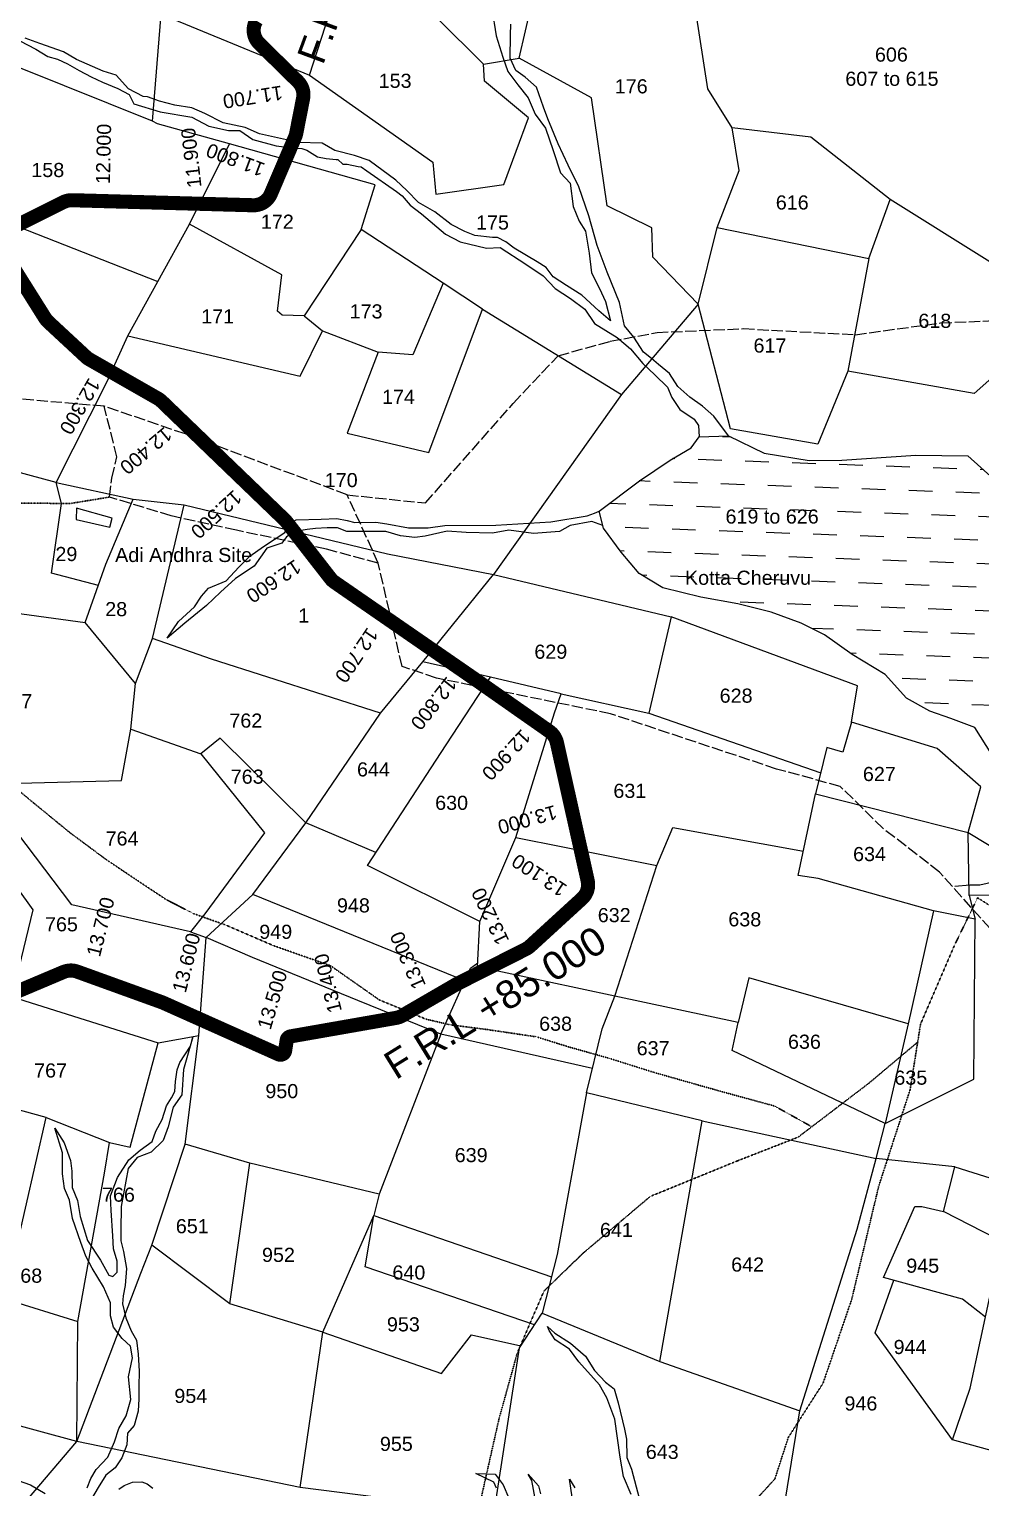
# Model space of a CAD drawing. Header units: inches. Extents: x 339104 to 349025, y 1581789 to 1595836.
# Drawn here: x 343169 to 344180, y 1589894 to 1591445 of the extents above; entities that cross this region are included whole.
import ezdxf

# ---------------------------------------------------------------- set-up
doc = ezdxf.new("R2010")
doc.units = ezdxf.units.IN
doc.header["$MEASUREMENT"] = 0
doc.header["$PDMODE"] = 32
doc.header["$PDSIZE"] = 5
doc.linetypes.add('ACAD_ISO02W100', pattern=[15, 12, -3])
doc.linetypes.add('ACAD_ISO07W100', pattern=[3, 0, -3])
for name, color, linetype in [('BLOCK', 7, 'Continuous'), ('CARTTRACK', 30, 'ACAD_ISO02W100'), ('NALA', 4, 'Continuous'), ('SURVEY_BND', 7, 'Continuous'), ('SURVEY_NO', 7, 'Continuous'), ('VILLAGE_AREA', 1, 'Continuous'), ('WATER_BODY', 4, 'Continuous')]:
    doc.layers.add(name, color=color, linetype=linetype)
doc.layers.add('FOOTPATH', color=150, linetype='ACAD_ISO07W100', lineweight=30)
doc.styles.get("Standard").update_dxf_attribs({"font": 'arial.ttf'})

msp = doc.modelspace()

# ---------------------------------------------------------------- hatches: boundary and pattern name
at = {"layer": 'WATER_BODY', "linetype": 'ByBlock'}
h = msp.add_hatch(dxfattribs=at)
h.set_pattern_fill('DASH', color=256, scale=200, angle=177.9590254961365, style=0)
h.set_pattern_definition([(177.9590254961365, (0, 0), (-25.87449513783561, -24.09378553407748), [25, -25])])
h.paths.add_polyline_path([(344078.5720635654, 1590758.874296234), (344101.4103211012, 1590733.652322161), (344126.001337843, 1590719.964572265), (344148.3281805424, 1590712.265177837), (344173.7609725936, 1590702.577991526), (344191.7791029235, 1590673.979814631), (344206.4435370109, 1590658.674089549), (344221.7254662755, 1590660.039652772), (344225.3541184933, 1590673.846805083), (344222.5154811252, 1590741.889566055), (344219.6767734944, 1590809.932299744), (344224.8699068598, 1590845.456310006), (344231.507665569, 1590855.082340294), (344221.9799741789, 1590917.255744096), (344213.7672582113, 1590943.86192863), (344194.13172687, 1590966.463138311), (344166.5573960244, 1590991.311263846), (344111.256147966, 1590991.800303497), (344032.490891661, 1590986.755265333), (343997.8455065824, 1590986.227819025), (343950.1947710341, 1590993.994885688), (343912.1123820608, 1591012.526254083), (343880.9587358285, 1591011.46544656), (343872.3409347866, 1590999.745818582), (343850.0525000923, 1590986.798746492), (343817.564976551, 1590964.676689187), (343774.5575763352, 1590932.428292005), (343779.2688683129, 1590914.317928902), (343798.1667137032, 1590888.761660203), (343817.3358117471, 1590866.377014372), (343842.1852295912, 1590851.039692205), (343882.8946907304, 1590841.022507235), (343921.9162748984, 1590834.119136968), (343957.5366807947, 1590825.248134513), (343989.4704633976, 1590813.562568809), (344014.1974669748, 1590801.180966356), (344043.5560024903, 1590780.177709791)])
h.paths.add_polyline_path([(343856.7110984452, 1590844.484857177), (344190.508572254, 1590843.4493104), (344190.6785963242, 1590898.254758446), (343856.8811225154, 1590899.290305224)], flags=25)
h.paths.add_polyline_path([(343899.9040379651, 1590909.673204935), (344151.2402802477, 1590908.893479334), (344151.4081734093, 1590963.012051712), (343900.0719311267, 1590963.791777313)], flags=24)

# ---------------------------------------------------------------- linework, layer by layer
at = {"layer": 'BLOCK', "color": 1, "const_width": 15}
for points in [[(343151.3872134734, 1591233.873946624), (343205.2842393639, 1591260.822459569, -0.1235091741229672), (343214.7864335962, 1591262.926132302), (343406.8666392345, 1591257.565754469, 0.3080429946169495), (343425.8190451333, 1591269.706667056), (343451.564828955, 1591330.025360581, 0.05241288722400783), (343452.795321789, 1591334.021758466), (343460.0732997493, 1591371.073282626, 0.2521627835110872), (343454.4669538752, 1591389.19276013), (343413.5581445167, 1591429.396245189, -0.34408932033162), (343410.3358639742, 1591453.797432673)], [(343048.6278138245, 1590376.389549371), (343205.4978162808, 1590442.685800409, -0.1889294133434477), (343220.0861826106, 1590443.070954375), (343310.057334866, 1590410.528197174, -0.0182858151876857), (343311.4134144764, 1590409.980846871), (343434.0208569043, 1590355.198798129, 0.4966682659965517), (343441.006574527, 1590359.031098377), (343442.6366543273, 1590370.03413703, -0.323099158265952), (343446.7186742491, 1590374.226178847), (343559.0110366791, 1590393.926593309, 0.08832743834160718), (343565.5977574671, 1590396.32995487), (343622.7310854006, 1590429.504145287, -0.01431035404918452), (343623.7369583859, 1590430.050327303), (343696.8126673961, 1590467.062699396, 0.06822561175899873), (343701.2809113772, 1590470.152956107), (343756.4490328773, 1590520.658982832, 0.2683681952865176), (343762.4650644772, 1590539.761106526), (343729.7705902119, 1590686.467080794, 0.1871464251687607), (343721.7313534641, 1590698.492451977), (343644.3447816556, 1590752.752002343, 0.001744840744134552), (343644.2302104646, 1590752.831738951), (343493.5818914837, 1590856.898011915, -0.07645734741938252), (343489.1621521401, 1590861.074726891), (343442.4276718634, 1590921.161915817, 0.0358204788550707), (343440.5134612573, 1590923.289507816), (343309.7502601495, 1591049.209627401, 0.06192556603538411), (343305.8002051754, 1591052.168085973), (343233.0381365902, 1591093.746410879, -0.05737080289720052), (343229.3518933702, 1591096.455403889), (343189.1591791257, 1591133.777209973, -0.06547268142619102), (343185.8326756941, 1591137.794095889), (343143.3959599643, 1591205.346418887, -0.4429938795563486)]]:
    msp.add_lwpolyline(points, format="xyb", dxfattribs=at)
at = {"layer": 'BLOCK', "color": 2}
for p in [(343459.4108675147, 1591381.286012107), (343432.8386956893, 1591286.152705502), (343248.7152416478, 1591261.979281844), (343348.6763244103, 1591259.189670232), (343176.6998832934, 1591152.332010322), (343248.812244252, 1591084.732635072), (343330.939434132, 1591028.80523764), (343402.9714554813, 1590959.441068934), (343470.0654922878, 1590885.627575272), (343545.2442075491, 1590821.210227796), (343627.5218437801, 1590764.373702777), (343709.4820374483, 1590707.081052864), (343745.0490929677, 1590617.909696633), (343757.1981764774, 1590521.381536302), (343680.1180594186, 1590458.606988863), (343229.008091911, 1590439.843880798), (343322.6883369436, 1590404.943115556), (343591.8973084672, 1590411.600661904), (343497.4112627321, 1590383.119615423), (343413.9892080058, 1590364.149109339)]:
    msp.add_point(p, dxfattribs=at)
at = {"layer": 'CARTTRACK'}
for points in [[(343506.9613954971, 1590949.766401366), (343590.0227581323, 1590941.163865526), (343683.2049114326, 1591046.821009077), (343713.5529618983, 1591079.289479904), (343731.0862899266, 1591097.698420221), (343786.2509823457, 1591112.96935168), (343836.1700951948, 1591122.360030722), (343927.9329432976, 1591126.439401383), (344046.8858289709, 1591120.027816553), (344137.5639200334, 1591132.504265346), (344202.4363519843, 1591135.324274565), (344288.7573545962, 1591118.60732102), (344312.5928594213, 1591110.140948565), (344321.3244506744, 1591105.935647885)], [(344190.0719249496, 1590488.784362443), (344136.3592820311, 1590548.86684724), (344076.5182270353, 1590595.074784777), (344030.8962528352, 1590639.951613554), (343963.1450049522, 1590658.397050647), (343786.8513633822, 1590717.123112935), (343601.7998071374, 1590755.036058225), (343565.3255928875, 1590767.306038185), (343539.8756040912, 1590877.303624109), (343506.9613954971, 1590949.766401366), (343334.9648759301, 1591014.471200528), (343248.740842691, 1591043.990879585), (343040.7131356594, 1591061.571723441)], [(343539.8756040912, 1590877.303624109), (343484.9613588144, 1590892.060848233), (343389.1712970104, 1590912.130970049), (343319.9341617373, 1590927.435686968), (343254.358120483, 1590947.412075206), (343257.0257470834, 1590967.697127104), (343262.3044343996, 1590990.055404558), (343248.740842691, 1591043.990879585)]]:
    msp.add_lwpolyline(points, dxfattribs=at)
at = {"layer": 'FOOTPATH', "ltscale": 0.0001}
for points in [[(343254.358120483, 1590947.412075206), (343212.3284842579, 1590940.543990844), (343151.832838681, 1590941.192977531), (343103.81606983, 1590945.032209415), (343061.3209967179, 1590942.396341401), (342978.2483816831, 1590915.384299893), (342912.135330139, 1590899.041655984), (342856.6722655905, 1590877.013439088), (342777.370343079, 1590823.457511159), (342741.2761802582, 1590800.043894103), (342709.3383485964, 1590776.617382776), (342680.6116714089, 1590746.261603549), (342653.3620471164, 1590745.423573501), (342618.7249025279, 1590745.069745469), (342595.6429907203, 1590747.909054314), (342583.597315049, 1590735.491715284), (342566.7267048972, 1590697.940980659), (342524.1658037353, 1590674.08614194), (342510.7146273616, 1590655.215140913), (342445.7520421152, 1590608.345165302)], [(344000.6380785159, 1590278.198665919), (343961.1707787133, 1590300.179243104), (343901.4850145144, 1590316.474799417), (343833.4454225281, 1590335.779644852), (343785.7031315957, 1590350.844778541), (343742.7303751191, 1590362.911716494), (343708.1169325787, 1590373.759351034), (343654.3788074371, 1590381.682891119), (343616.1627617835, 1590386.574903867), (343590.4948754458, 1590392.621332102), (343540.977131102, 1590413.062113209), (343489.3491913939, 1590449.323104018), (343427.8879737021, 1590470.994281508), (343377.7765827296, 1590492.630248198), (343343.7641910174, 1590504.669361986), (343314.5399785049, 1590519.677046659), (343282.944747902, 1590540.658885212), (343250.7540866211, 1590562.239256053), (343212.0147352919, 1590591.000111392), (343173.2845722928, 1590622.744311098), (343093.253895211, 1590689.015129751)], [(343466.6520205518, 1589374.058752409), (343493.4751110433, 1589444.161279279), (343564.0131891296, 1589531.84495117), (343633.9527920409, 1589625.275649813), (343658.3468751973, 1589658.140692603), (343712.1149739372, 1589693.528276795), (343760.6802089171, 1589724.631219598), (343810.4654417193, 1589760.56182363), (343873.9368704379, 1589815.424391241), (343922.7488396623, 1589861.566501376), (343961.3971801598, 1589903.899620179), (343975.612394603, 1589947.900503272), (344012.6328259467, 1590005.741935478), (344043.0233625755, 1590094.684854066), (344071.7040380269, 1590214.916441767), (344105.0985119079, 1590317.507855162), (344116.1561409167, 1590387.25946348), (344152.0189751532, 1590470.531919824), (344176.8713321083, 1590521.59106363), (344232.7718596657, 1590485.321462471), (344287.4622477294, 1590447.250839363), (344345.1416913657, 1590401.951681045), (344387.9115011945, 1590357.555322953), (344420.1840268935, 1590332.13138982)], [(344113.1258815571, 1590368.144564275), (344061.4635240125, 1590324.634561207), (343986.1538234265, 1590267.140968813), (343922.5042127429, 1590242.323289764), (343828.9532800711, 1590204.128705343), (343757.4874943193, 1590143.736826531), (343715.9440579713, 1590103.456648528), (343687.6807646469, 1590037.687108288), (343668.1986640141, 1589967.512763627), (343647.7839352894, 1589876.854407619), (343639.1489633269, 1589833.152257208)]]:
    msp.add_lwpolyline(points, dxfattribs=at)
at = {"layer": 'NALA'}
for points in [[(343660.5363724342, 1591466.628304116), (343665.2143036807, 1591437.642565346), (343672.2958382413, 1591414.999228372), (343677.8114736702, 1591399.9011965), (343688.0973798808, 1591385.582091477), (343699.1791297725, 1591371.657406611), (343706.7522212022, 1591354.366887219), (343717.8315756042, 1591339.648457787), (343725.704028947, 1591315.812052252), (343733.5764823711, 1591291.975672957), (343743.8734693194, 1591281.228325709), (343747.0102873794, 1591256.337858115), (343753.31930404, 1591240.840502042), (343760.0405017193, 1591230.104274279), (343763.9409902482, 1591206.677053931), (343766.6569808191, 1591185.63471179), (343774.9488684466, 1591168.940615578), (343781.2641080685, 1591155.427580833), (343786.7625067582, 1591134.773469649), (343774.4789552909, 1591145.526979858), (343756.2528799645, 1591161.855032226), (343739.9949012338, 1591172.223983262), (343725.7197934701, 1591181.39619416), (343718.2015879668, 1591191.341168739), (343708.684439063, 1591197.323689651), (343684.4936784834, 1591212.08279487), (343675.3763316354, 1591218.857801226), (343666.6489373709, 1591223.25042055), (343661.4837892696, 1591223.266444495), (343642.5592473628, 1591225.391654455), (343631.845221538, 1591229.790410706), (343617.5639578541, 1591236.978326307), (343600.1239435335, 1591250.525873669), (343582.6727815154, 1591260.501663464), (343570.3953859683, 1591273.239468969), (343558.5103384128, 1591284.388605769), (343530.3648497587, 1591305.112975487), (343514.8855448483, 1591310.32024092), (343493.8449834142, 1591315.941648274), (343480.3596302898, 1591323.523957584), (343455.3311654464, 1591324.395329664), (343413.9193881804, 1591333.417765995), (343398.4450080874, 1591340.212493906), (343375.0180799971, 1591345.047552535), (343355.5803535414, 1591355.02953153), (343341.6927359117, 1591361.025611037), (343323.822072649, 1591363.859091717), (343307.5456930362, 1591368.275130414), (343294.8451026924, 1591372.680049626), (343290.0785254629, 1591373.091699955), (343274.6090032277, 1591381.473890552), (343261.5419200824, 1591395.801623678), (343247.6493776352, 1591400.210240707), (343219.4780338721, 1591412.600491457), (343205.596572244, 1591420.580892501), (343180.328378892, 1591429.607800473), (343164.8502382872, 1591435.211951414)], [(343912.1123820608, 1591012.526254083), (343896.6118497985, 1591033.285338773), (343884.5609742322, 1591043.883963604), (343870.9964312735, 1591053.481455764), (343858.4451381681, 1591065.087487843), (343849.4245169613, 1591078.694223748), (343837.873925096, 1591088.285467987), (343830.3419411782, 1591094.846733321), (343821.8029483152, 1591101.41114896), (343811.3606403643, 1591117.527511996), (343801.7819475924, 1591129.42173311), (343796.2029026169, 1591154.297971333), (343783.2935821544, 1591186.541642704), (343772.6344986074, 1591214.823480645), (343763.6827607038, 1591246.489887904), (343753.0306881655, 1591277.031649783), (343741.7902204103, 1591300.23051853), (343731.1136097489, 1591322.862677829), (343720.2150665025, 1591349.58756398), (343715.4854920793, 1591361.905090845), (343708.0016930948, 1591382.962224257), (343696.115414274, 1591393.714475757), (343686.2046861944, 1591400.888806315), (343680.2855551576, 1591414.003775565), (343680.3606579534, 1591438.212361871), (343680.7949334878, 1591450.11700594)], [(343158.994422042, 1591432.345147423), (343176.0519380059, 1591423.561193723), (343188.7414475306, 1591415.584490495), (343199.0630584038, 1591412.774403156), (343209.7757860847, 1591407.978788053), (343222.0704852496, 1591400.797035412), (343234.7636884078, 1591394.010935603), (343247.0632454304, 1591388.416645648), (343263.3323048988, 1591381.619452386), (343275.2320598655, 1591375.232676987), (343280.1521156912, 1591365.519988654), (343308.3344732321, 1591356.701495887), (343341.691828428, 1591351.041877891), (343359.9389010057, 1591341.460481806), (343380.983089032, 1591337.029651838), (343392.9026100659, 1591336.992673663), (343406.7791469579, 1591327.42483638), (343431.3918041902, 1591320.601758604), (343448.4703174053, 1591318.564461186), (343458.7980841987, 1591317.738669144), (343463.958240604, 1591316.135209169), (343475.4582604748, 1591308.955948118), (343484.5916127966, 1591307.340135775), (343495.3154881751, 1591306.116278239), (343496.9047130064, 1591306.111347954), (343502.4524264243, 1591301.33173014), (343506.8228951501, 1591301.318171544), (343518.7349620386, 1591298.90001298), (343521.9123144369, 1591298.493292935), (343527.8585318481, 1591294.109327954), (343559.3816962814, 1591272.107662014), (343565.3279136113, 1591267.723670792), (343574.0381381777, 1591257.774998188), (343585.9292747748, 1591248.610183133), (343611.2898259823, 1591226.703864547), (343627.1578522109, 1591218.717326782), (343654.9490930255, 1591211.88438802), (343669.652320322, 1591212.632499654), (343696.6156394666, 1591195.086726677), (343715.2513664025, 1591182.726058468), (343728.0630701224, 1591168.983627042), (343744.3210487717, 1591158.614649765), (343759.383314887, 1591147.058819575), (343769.6668256894, 1591131.945996226), (343793.857519309, 1591117.186891215), (343808.1227775191, 1591104.839781601), (343821.1862340721, 1591089.32147109), (343833.9508285763, 1591077.229404849), (343847.4189450429, 1591064.091042467), (343851.7562385154, 1591053.362210339), (343860.4577777524, 1591040.635498286), (343875.5238042983, 1591030.270218827), (343880.2706824205, 1591023.508771067), (343880.9587358285, 1591011.46544656)], [(343778.5094068601, 1590917.237323993), (343766.9717477684, 1590921.549881684), (343743.8390562485, 1590917.043002623), (343732.6586955946, 1590910.707413953), (343704.7508903597, 1590908.80327581), (343678.5329073272, 1590912.275947924), (343661.3828322758, 1590908.944928634), (343633.4831225841, 1590909.6287186), (343613.1591078857, 1590911.085251189), (343589.8246736189, 1590905.782726902), (343578.6603030089, 1590904.622942594), (343563.5180424521, 1590906.06339972), (343547.9876688182, 1590910.889285218), (343535.8305742736, 1590910.927000422), (343506.4189855335, 1590910.819183386), (343496.6651625567, 1590914.631789621), (343485.504564344, 1590914.666413375), (343473.1462776384, 1590914.10754286), (343464.5734016449, 1590913.138780118), (343452.0109018467, 1590910.987974704), (343442.4267076905, 1590905.244644097), (343437.4232953772, 1590898.491743884), (343421.6621528804, 1590893.165724819), (343421.6621528804, 1590893.165724819), (343408.044066084, 1590873.89173985), (343388.1552785311, 1590861.011339708), (343372.3964034249, 1590846.46596641), (343357.4654704495, 1590832.193367218), (343334.4716383623, 1590813.370942524), (343315.6761485916, 1590797.458145343), (343327.5848554025, 1590815.044468376), (343344.7255159027, 1590830.687030481), (343352.2046505357, 1590842.229111149), (343359.3978603801, 1590850.467704682), (343378.4734477052, 1590858.502938644), (343391.7511929176, 1590873.056009202), (343403.3654324405, 1590884.585261449), (343417.8810651515, 1590894.969084612), (343417.8810651515, 1590894.969084612), (343440.8465312367, 1590909.828190397), (343448.4544072789, 1590920.952567359), (343452.6470760447, 1590923.328426127), (343479.1554499585, 1590923.843398535), (343495.8988845833, 1590924.58775237), (343506.8534169032, 1590922.363963342), (343515.0190349243, 1590920.54700133), (343537.5408729248, 1590920.875280037), (343549.0945248249, 1590919.047781017), (343572.000770465, 1590914.796223081), (343592.9269255938, 1590914.731303439), (343610.598934354, 1590917.061959935), (343664.8095982771, 1590917.490990958), (343723.4146737943, 1590921.091552215), (343762.037185481, 1590927.342006535), (343769.6197409258, 1590930.30455867), (343774.5575763352, 1590932.428292005)], [(344194.7867667896, 1590538.595639057), (344179.3223699054, 1590534.977370795), (344168.4110957489, 1590535.011221065), (344152.5960314644, 1590533.503302656)], [(343230.7448083933, 1589894.361556755), (343234.4469752604, 1589904.372879666), (343240.1054642006, 1589913.889244765), (343252.4575492228, 1589926.910347911), (343259.6057021935, 1589943.266952873), (343264.2996475452, 1589957.43102822), (343272.1729814975, 1589970.851867713), (343276.8775441427, 1589988.43831452), (343274.518138606, 1590012.336338622), (343278.7416340246, 1590032.613336122), (343276.8216475478, 1590044.842270349), (343267.7921856277, 1590053.181888655), (343258.5293612472, 1590065.189119022), (343255.3849253249, 1590077.177394428), (343255.4281532025, 1590091.111440334), (343248.1452061624, 1590108.166022524), (343235.9690331043, 1590127.760524682), (343229.1558660741, 1590140.493554038), (343223.8171283898, 1590155.177668898), (343215.0857818818, 1590180.786851348), (343211.7201175486, 1590200.354020483), (343206.6186012565, 1590212.592824836), (343204.4637354815, 1590228.000434676), (343204.5335067556, 1590250.490461714), (343196.2936862602, 1590276.586115785), (343206.2801079063, 1590261.154209948), (343213.0743154024, 1590242.309776744), (343214.5078590462, 1590231.060207687), (343214.6982935287, 1590213.55521917), (343220.529474274, 1590199.847432663), (343223.1685077477, 1590182.727092339), (343231.1659299395, 1590157.278522556), (343244.8350019821, 1590136.307477744), (343253.5969741828, 1590120.634913085), (343257.7522150835, 1590118.910793755), (343262.6613217398, 1590123.540308298), (343262.697724133, 1590135.274232025), (343258.5781942072, 1590148.48781977), (343257.8864489849, 1590162.179662101), (343256.2567037334, 1590189.075248291), (343255.5708398489, 1590204.662877217), (343262.728851735, 1590224.197398535), (343275.0240910509, 1590242.982636396), (343286.8033103806, 1590253.213359158), (343299.8031873467, 1590262.462491461), (343303.519533936, 1590273.569472998), (343310.4100561027, 1590285.771047963), (343315.1055851704, 1590300.42403331), (343320.2715640898, 1590308.964070265), (343323.9638720416, 1590315.79747682), (343324.4859589712, 1590326.307606513), (343326.2369787365, 1590338.525152103), (343329.1981055603, 1590346.338656844), (343340.5255181133, 1590363.770572929), (343342.759255781, 1590373.786477619), (343332.8621037787, 1590339.103986693), (343331.0647556636, 1590311.974574988), (343321.96931436, 1590299.046441778), (343316.7401239038, 1590278.073750769), (343311.3104471554, 1590263.423042983), (343298.5462077842, 1590251.239663932), (343283.5998009449, 1590245.663484725), (343274.2634133183, 1590233.958386293), (343266.7954422134, 1590193.40132782), (343266.4720453939, 1590168.28474724), (343266.4371597568, 1590157.039733721), (343269.3383743033, 1590145.541154021), (343272.4645421099, 1590127.68593008), (343270.9399924423, 1590109.600676699), (343268.9472680574, 1590098.361737023), (343268.187589708, 1590090.156059429), (343271.8123345601, 1590075.232804467), (343277.3980855923, 1590061.281295663), (343283.2414003872, 1590051.484790824), (343284.9083064914, 1590036.567609706), (343285.8311389586, 1590018.47476376), (343285.5372909096, 1590002.192226657), (343285.4963381664, 1589988.991546064), (343284.7219292421, 1589976.037624584), (343280.5136683455, 1589960.649728962), (343273.3912335147, 1589952.604676476), (343272.6183413467, 1589940.139665204), (343267.4364363243, 1589926.466018579), (343260.2876933252, 1589915.811655911), (343250.4732051061, 1589907.774955037), (343242.3567166564, 1589894.843784801), (343235.2214562763, 1589882.642969093)], [(343808.5462408811, 1589887.374441712), (343800.5290337359, 1589906.46712651), (343796.9222971889, 1589927.195166826), (343791.4184515619, 1589967.548010576), (343782.9224524059, 1589990.06463762), (343774.8886277394, 1590003.779257436), (343753.1546173668, 1590028.263092013), (343743.162887074, 1590041.98381212), (343728.0188287491, 1590051.56471339), (343721.441990732, 1590061.60795131), (343719.7424741251, 1590066.013484222), (343727.5521038281, 1590058.899937512), (343744.4055377568, 1590048.091445926), (343760.2709851728, 1590034.352503665), (343769.76868877, 1590019.166571446), (343781.4773785289, 1590006.662838306), (343790.7553705529, 1589999.544736265), (343794.9205677594, 1589984.928262934), (343801.4412184299, 1589956.795216302), (343803.6104934703, 1589946.032279684), (343804.0400576199, 1589926.71867673), (343809.1408156153, 1589914.235443513), (343817.1334141654, 1589883.454824416)], [(343665.7375434972, 1589893.915218906), (343662.8211613073, 1589900.52467028), (343643.5172174269, 1589909.792935928), (343664.3175565174, 1589908.995034237), (343672.8484413919, 1589897.723446952), (343678.6781052995, 1589883.526723995)], [(343707.351474701, 1589879.086763155), (343703.2692632936, 1589902.387017935), (343699.3739952096, 1589908.999506127), (343710.3484703282, 1589896.498050756), (343712.2798325581, 1589887.935969333)], [(343145.3688683438, 1589906.604914408), (343170.3047303416, 1589897.727008195), (343186.1837617664, 1589888.3883105)], [(343264.1329750885, 1589893.065025666), (343270.0187593829, 1589896.95811163), (343278.8398854827, 1589900.353176308), (343288.8756020312, 1589900.810957212), (343294.4985138346, 1589898.83782724), (343300.3577547326, 1589894.174932072)], [(343746.0435792616, 1589884.653276425), (343743.1651831809, 1589903.485561527), (343749.0107731102, 1589894.422422001)]]:
    msp.add_lwpolyline(points, dxfattribs=at)
at = {"layer": 'SURVEY_BND'}
for points in [[(344325.051047214, 1591116.37126733), (344189.7169552798, 1591197.286213694), (344083.8563410067, 1591263.690104014), (343999.4739721437, 1591329.89238869), (343916.1628202727, 1591339.745152889), (343890.0421407497, 1591381.225154761), (343860.8895462248, 1591571.520788849), (343847.9959385602, 1591647.160001708), (343853.2679456996, 1591787.900108319), (343832.2267121375, 1591909.021580099), (343827.2742517322, 1592093.95230458), (344003.8277278378, 1592002.326877608), (344103.7960514022, 1591939.918293094), (344165.1179795932, 1591889.359309447), (344242.1304952948, 1591775.273258514), (344384.1461944499, 1591616.397846749), (344514.4379953886, 1591473.416731739), (344586.4595412848, 1591393.851607854)], [(343299.9317714341, 1591347.081705436), (343112.7990778054, 1591422.169605604), (343019.0658019528, 1591383.142426236), (343043.9108163114, 1591535.631064232), (343053.972666282, 1591608.220124013), (343182.7141574617, 1591531.88732192), (343309.20978293, 1591460.676272323)], [(343466.9900036282, 1591395.965690324), (343504.8324874901, 1591513.072143451), (343527.8210831015, 1591592.19930713), (343562.1335965954, 1591553.572682089), (343552.3475432899, 1591506.828554499), (343651.9470958149, 1591407.429470646)], [(343879.8279770765, 1591152.576559663), (343831.6603313684, 1591202.347670875), (343830.7558120973, 1591233.703188746), (343783.076932182, 1591256.865340514), (343766.7015602979, 1591371.588992691), (343689.7376545836, 1591413.981978334), (343709.9605479178, 1591501.419088162), (343730.6432660351, 1591514.70969002), (343746.8526867862, 1591593.96509189), (343860.8895462248, 1591571.520788849)], [(343521.6945417132, 1591231.875951899), (343536.7625837393, 1591279.456835222), (343382.0256831156, 1591322.979774251), (343305.5055301918, 1591344.114239459), (343299.9317714341, 1591347.081705436), (343309.20978293, 1591460.676272323), (343466.9900036282, 1591395.965690324), (343597.7860847142, 1591303.347056554), (343601.0918880341, 1591269.260296068), (343673.5543352911, 1591279.782702519), (343699.4914783791, 1591350.476504324), (343652.6782022857, 1591389.340447112), (343651.9470958149, 1591407.429470646), (343689.7376545836, 1591413.981978334)], [(343900.1617527687, 1591233.768995721), (343923.3800010926, 1591294.616899889), (343916.1628202727, 1591339.745152889)], [(343461.2614164024, 1591139.892457967), (343437.9478461455, 1591140.77501724), (343432.8098822253, 1591145.067480183), (343437.3485418126, 1591183.656454067), (343339.3519492258, 1591237.514510404), (343382.0256831156, 1591322.979774251)], [(344061.2952521722, 1591200.939172077), (344083.8563410067, 1591263.690104014)], [(343197.8753270914, 1590963.00394975), (343120.2099291923, 1590983.921727658), (343061.8605649004, 1591000.955190505), (343064.5647880306, 1591035.948041935), (343001.1551839694, 1591124.465048629), (343023.3568287701, 1591165.385338041), (343105.0557515848, 1591144.7144957), (343146.9040550356, 1591238.933220987), (343305.7827926267, 1591176.387463428)], [(343273.9508100591, 1591118.754174982), (343305.7827926267, 1591176.387463428), (343339.3519492258, 1591237.514510404)], [(343608.9375519617, 1591174.884701023), (343521.6945417132, 1591231.875951899), (343461.2614164024, 1591139.892457967), (343480.8462079251, 1591124.073842831)], [(343879.8279770765, 1591152.576559663), (343900.1617527687, 1591233.768995721), (344061.2952521722, 1591200.939172077), (344038.8452430105, 1591081.407595192)], [(343650.6884421002, 1591146.973757356), (343608.9375519617, 1591174.884701023), (343576.5718737507, 1591098.486932681), (343539.9243290677, 1591101.38354606)], [(344259.6496894277, 1591076.933406436), (344211.0020865797, 1591091.058202316), (344173.1360519804, 1591057.348987352), (344038.8452430105, 1591081.407595192), (344007.1255889378, 1591003.532591139), (343914.2715596328, 1591019.985635163), (343879.8279770765, 1591152.576559663), (343798.5607471483, 1591056.486913819)], [(343197.8753270914, 1590963.00394975), (343251.5073960139, 1591069.433384639), (343273.9508100591, 1591118.754174982), (343457.0369233838, 1591075.757608744), (343480.8462079251, 1591124.073842831), (343539.9243290677, 1591101.38354606), (343506.9850434783, 1591015.396347736), (343593.6726282297, 1590994.871115053), (343650.6884421002, 1591146.973757356), (343798.5607471483, 1591056.486913819), (343662.2354074845, 1590865.215871858)], [(343242.5518623464, 1590853.404251163), (343192.8651218205, 1590866.415000806), (343203.4346098532, 1590940.63940277), (343197.8753270914, 1590963.00394975), (343279.378841289, 1590945.098762366)], [(343282.1088627356, 1590749.311489433), (343228.4939569351, 1590814.136642037), (343250.6317096064, 1590875.973494214), (343279.378841289, 1590945.098762366), (343333.8424799046, 1590939.042860635)], [(343542.4803178307, 1590717.689392749), (343362.8536698555, 1590775.331803634), (343299.991727457, 1590797.249036428), (343333.8424799046, 1590939.042860635), (343549.8161872447, 1590887.118937671), (343662.2354074845, 1590865.215871858)], [(343734.3922774353, 1590738.274426442), (343659.1178656032, 1590755.883046822), (343587.4866002916, 1590772.201360351), (343662.2354074845, 1590865.215871858), (343851.2077091694, 1590820.121018698)], [(343116.950297687, 1590642.406973585), (343058.579088663, 1590674.568713361), (343093.5890009389, 1590832.613493543), (343228.4939569351, 1590814.136642037)], [(344042.9260957776, 1590708.217360882), (344049.3555629657, 1590746.796323441), (343851.2077091694, 1590820.121018698), (343827.4813341103, 1590717.773371887)], [(343277.0108832099, 1590700.825302174), (343282.1088627356, 1590749.311489433), (343299.991727457, 1590797.249036428)], [(343537.3506181434, 1590569.643292962), (343462.8583077632, 1590601.108812287), (343542.4803178307, 1590717.689392749), (343587.4866002916, 1590772.201360351)], [(343648.0379104121, 1590496.512472709), (343528.4415493911, 1590556.00752578), (343612.193870067, 1590684.194565017), (343659.1178656032, 1590755.883046822)], [(343686.0616372023, 1590585.693258271), (343727.3380114975, 1590717.98760163), (343734.3922774353, 1590738.274426442), (343827.4813341103, 1590717.773371887), (344010.1140277913, 1590654.473475883)], [(343340.2810718709, 1590485.447135119), (343214.3159381159, 1590513.903561621), (343116.950297687, 1590642.406973585), (343267.1909107005, 1590646.342534084), (343277.0108832099, 1590700.825302174), (343351.2936037712, 1590674.68681463)], [(344166.9305869476, 1590590.807447901), (344180.1539325443, 1590639.567111404), (344133.9181341217, 1590680.115207828), (344042.9260957776, 1590708.217360882), (344033.643079648, 1590676.140558195), (344016.7043437012, 1590681.132424848), (344004.5374259839, 1590631.91517291), (344166.9305869476, 1590590.807447901)], [(343462.8583077632, 1590601.108812287), (343371.8930130149, 1590691.043060787), (343351.2936037712, 1590674.68681463), (343419.2547375789, 1590590.733177933), (343355.8357865387, 1590504.513903634), (343340.2810718709, 1590485.447135119), (343357.0516403289, 1590479.503025539), (343406.7552006802, 1590525.029201039)], [(343150.999113797, 1590416.30753453), (343173.3647678801, 1590508.777671407), (343123.534380079, 1590577.557874067), (343113.0206279473, 1590644.572167997)], [(344167.9222836611, 1590523.914619893), (344174.1181114701, 1590498.688207549), (344129.8189049902, 1590507.559689888), (344007.2680996615, 1590541.876243278), (343986.1722613055, 1590545.103942034), (344004.5374259839, 1590631.91517291)], [(343631.9541473115, 1590433.311334745), (343406.7552006802, 1590525.029201039), (343462.8583077632, 1590601.108812287)], [(344129.8189049902, 1590507.559689888), (344103.0275049943, 1590387.411645031), (343933.651126122, 1590436.48765921), (343922.2889324022, 1590389.111923937), (343791.17891881, 1590417.149053643), (343835.9098057214, 1590555.757684038), (343853.0280971776, 1590596.360706422), (343991.6769060543, 1590571.124127235)], [(344379.6189807907, 1590487.377530535), (344299.3588265604, 1590484.108427247), (344229.0577475583, 1590511.082455803), (344192.3337667063, 1590524.440900317), (344167.9222836611, 1590523.914619893), (344166.9305869476, 1590590.807447901), (344224.9834241525, 1590555.710010876), (344214.0637279447, 1590532.866985884), (344260.1567868475, 1590528.208829799), (344324.0053492045, 1590515.669268265), (344498.5110514879, 1590510.140944786)], [(343791.17891881, 1590417.149053643), (343645.3997228025, 1590448.136988889), (343648.0379104121, 1590496.512472709), (343686.0616372023, 1590585.693258271), (343835.9098057214, 1590555.757684038)], [(344152.7703313059, 1590235.68426726), (344069.1960278924, 1590244.534668348), (344078.7256119885, 1590281.809682172), (344172.9821799224, 1590328.865161781), (344174.1181114701, 1590498.688207549)], [(343540.9402783144, 1590206.422306173), (343403.486348843, 1590239.668749921), (343334.8603964114, 1590259.742346552), (343349.2022253923, 1590375.041922401), (343357.0516403289, 1590479.503025539)], [(343606.3343185611, 1590376.516112672), (343518.4076384264, 1590412.552966537), (343406.4044771966, 1590458.216251784), (343357.0516403289, 1590479.503025539)], [(343767.5691424627, 1590340.083381359), (343606.3343185611, 1590376.516112672), (343638.0692736662, 1590446.86762986), (343645.6315129279, 1590452.387239865)], [(343187.1017851866, 1590287.987828873), (343123.512661006, 1590305.405698917), (343150.999113797, 1590416.30753453), (343306.0597610874, 1590367.436519791)], [(343761.1764894105, 1590314.383519775), (343778.0499753254, 1590382.21861874), (343791.17891881, 1590417.149053643)], [(344103.0275049943, 1590387.411645031), (344078.7256119885, 1590281.809682172), (343916.1373005477, 1590359.355407518), (343922.2889324022, 1590389.111923937)], [(343219.6813207968, 1589943.860043232), (343220.6103757836, 1590071.089556312), (343249.025573195, 1590229.033652796), (343254.4178871581, 1590261.590116244), (343276.2786824072, 1590256.624602877), (343306.0597610874, 1590367.436519791), (343349.2022253923, 1590375.041922401)], [(343606.3343185611, 1590376.516112672), (343540.9402783144, 1590206.422306173), (343535.0807294717, 1590183.9501581), (343723.9323804796, 1590118.79786548)], [(343884.2594656764, 1590284.567563979), (343761.1764894105, 1590314.383519775), (343729.9970125644, 1590142.584990075), (343714.1023782057, 1590080.241942286)], [(343143.2048322348, 1590095.40077833), (343187.1017851866, 1590287.987828873), (343254.4178871581, 1590261.590116244)], [(343839.2531880976, 1590028.738218525), (343884.2594656764, 1590284.567563979), (344069.1960278924, 1590244.534668348)], [(343382.2105817706, 1590090.045729976), (343299.3161784604, 1590152.181341696), (343334.8603964114, 1590259.742346552)], [(343481.0611855659, 1590059.908927786), (343382.2105817706, 1590090.045729976), (343403.486348843, 1590239.668749921)], [(344377.9572072944, 1589849.897378486), (344160.4802066125, 1589846.958516172), (343966.0768793032, 1589840.866362268), (343988.0856023518, 1589976.320901737), (344048.8795705587, 1590169.421118226), (344069.1960278924, 1590244.534668348)], [(344304.6032295341, 1590124.849815802), (344210.5053546587, 1590152.261149987), (344140.5943265562, 1590188.09273229), (344152.7703313059, 1590235.68426726), (344234.740221118, 1590209.684408676), (344314.1298909605, 1590182.834347502), (344299.4731853808, 1590149.95760531)], [(344185.1789132517, 1590075.797964875), (344160.6447770016, 1590095.000033039), (344076.9297418489, 1590118.023585863), (344110.0084357802, 1590193.57731124), (344117.3815536158, 1590193.554437464), (344140.5943265562, 1590188.09273229)], [(343481.0611855659, 1590059.908927786), (343535.0807294717, 1590183.9501581)], [(343705.8671327108, 1590067.576360501), (343525.9048962602, 1590129.195891351), (343535.0807294717, 1590183.9501581)], [(343219.6813207968, 1589943.860043232), (342961.4369645505, 1590013.783376845), (342976.2635869692, 1590145.058023605), (343131.2434110323, 1590067.479320016), (343143.2048322348, 1590095.40077833), (343220.6103757836, 1590071.089556312)], [(343457.0488702148, 1589894.792761492), (343219.6813207968, 1589943.860043232), (343287.7029676218, 1590122.652744907), (343299.3161784604, 1590152.181341696)], [(344296.3851339904, 1589904.980754829), (344150.1255730597, 1589945.468853235), (344169.0638648891, 1590000.311141965), (344190.8304524913, 1590102.27115516), (344210.5053546587, 1590152.261149987)], [(344150.1255730597, 1589945.468853235), (344068.0332635886, 1590059.132990998), (344087.8082710131, 1590115.031741084)], [(343966.0768793032, 1589840.866362268), (343663.25209108, 1589868.471894229), (343690.1129273133, 1590043.346824533), (343714.1023782057, 1590080.241942286), (343839.2531880976, 1590028.738218525), (343988.0856023518, 1589976.320901737)], [(343663.25209108, 1589868.471894229), (343457.0488702148, 1589894.792761492), (343481.0611855659, 1590059.908927786), (343607.1468810052, 1590015.89383032), (343638.9500278061, 1590057.022209025), (343691.3860492628, 1590045.304851186)], [(343120.428393632, 1589827.625558453), (343219.6813207968, 1589943.860043232)]]:
    msp.add_lwpolyline(points, dxfattribs=at)
at = {"layer": 'VILLAGE_AREA'}
msp.add_lwpolyline([(343254.6774236971, 1590915.483250842), (343257.1066040985, 1590925.06266655), (343219.2515639539, 1590935.724550186), (343218.8988215403, 1590923.74717663), (343254.6774236971, 1590915.483250842)], dxfattribs=at)
at = {"layer": 'WATER_BODY'}
msp.add_lwpolyline([(344191.7791029235, 1590673.979814631), (344173.7609725936, 1590702.577991526), (344148.3281805424, 1590712.265177837), (344126.001337843, 1590719.964572265), (344101.4103211012, 1590733.652322161), (344078.5720635653, 1590758.874296234), (344043.5560024903, 1590780.177709791), (344014.1974669748, 1590801.180966356), (343989.4704633977, 1590813.562568809), (343957.5366807947, 1590825.248134513), (343921.9162748983, 1590834.119136968), (343882.8946907304, 1590841.022507235), (343842.1852295912, 1590851.039692205), (343817.3358117471, 1590866.377014372), (343798.1667137032, 1590888.761660203), (343779.2688683129, 1590914.317928902), (343774.5575763352, 1590932.428292005), (343817.564976551, 1590964.676689187), (343850.0525000923, 1590986.798746492), (343872.3409347866, 1590999.745818582), (343880.9587358285, 1591011.46544656), (343912.1123820608, 1591012.526254083), (343950.1947710341, 1590993.994885688), (343997.8455065824, 1590986.227819025), (344032.490891661, 1590986.755265333), (344111.256147966, 1590991.800303497), (344166.5573960243, 1590991.311263846), (344194.1317268699, 1590966.463138311)], dxfattribs=at)

# ---------------------------------------------------------------- texts
at = {"layer": 'BLOCK', "color": 1}
for rotation, p in [(69.71074862526507, (343481.1068775193, 1591405.607655345)), (31.73569860487089, (343558.5299397316, 1590327.430988695))]:
    msp.add_text('F.R.L +85.000', height=30, rotation=rotation, dxfattribs=at).set_placement(p)
at = {"layer": 'BLOCK', "color": 0}
for s, rotation, p in [('11.700', 188.972626608828, (343437.2176529884, 1591384.917772244)), ('12.000', 88.7313432248105, (343254.7870009835, 1591279.960808053)), ('11.900', 96.41820495289178, (343352.2402083085, 1591276.965002637)), ('11.800', 159.4439547866619, (343420.8417793321, 1591301.527399253)), ('12.300', 239.992897286186, (343232.625617963, 1591075.280908216)), ('12.400', 220.0221917273028, (343312.9238053694, 1591022.925336719)), ('12.500', 222.2871435989472, (343386.6149961309, 1590956.04942474)), ('12.600', 213.6526172174968, (343451.4803955462, 1590881.830820242)), ('12.700', 236.1648801867422, (343528.6479325171, 1590809.978780533)), ('12.800', 231.6161862130253, (343613.0327149166, 1590757.760266828)), ('12.900', 227.0382152410965, (343692.4416651129, 1590701.92102263)), ('13.000', 195.5107387082661, (343727.3297082517, 1590620.287866189)), ('13.100', 146.8214883509137, (343741.8296597432, 1590534.07494676)), ('13.200', 115.5626225388009, (343679.4796071055, 1590476.143171738)), ('13.700', 75.65863960278828, (343244.1285507539, 1590457.823033221)), ('13.600', 75.65863960278828, (343335.3246022177, 1590419.634203612)), ('13.300', 113.3475549915116, (343590.9304691062, 1590428.525853421)), ('13.400', 103.9840456922227, (343501.4497105192, 1590401.370054525)), ('13.500', 73.57748473231239, (343425.4912591855, 1590380.31928969))]:
    msp.add_text(s, height=15, rotation=rotation, dxfattribs=at).set_placement(p)
at = {"layer": 'SURVEY_NO'}
for s, p in [('606', (344067.7498119037, 1591410.198464187)), ('153', (343540.3884715604, 1591382.348415896)), ('607 to 615', (344036.2508465088, 1591384.522705188)), ('176', (343791.3002145581, 1591376.486887551)), ('158', (343171.3142719217, 1591287.552168773)), ('616', (343962.3794951127, 1591253.047417275)), ('172', (343415.2211087667, 1591232.597021902)), ('175', (343643.858485849, 1591231.756848287)), ('173', (343509.5466968093, 1591137.269615463)), ('171', (343351.825207662, 1591131.97514807)), ('618', (344113.883356716, 1591127.276709361)), ('617', (343938.7099262187, 1591100.996121694)), ('174', (343543.9609148399, 1591046.426179099)), ('170', (343483.1155121744, 1590957.969172343)), ('619 to 626', (343908.9536514397, 1590919.26750732)), ('29', (343196.9028998446, 1590879.399463877)), ('Adi Andhra Site', (343260.3379770993, 1590878.402153804)), ('Kotta Cheruvu', (343865.8755463493, 1590854.193283689)), ('28', (343249.8282567164, 1590820.86993539)), ('1', (343454.9257172353, 1590814.046750089)), ('629', (343705.8264845996, 1590775.57369686)), ('27', (343148.9370890015, 1590722.987620016)), ('628', (343902.7192897758, 1590728.883769951)), ('762', (343381.7424602318, 1590702.370710517)), ('763', (343383.2106757135, 1590642.788164846)), ('644', (343517.3742106904, 1590650.49999394)), ('627', (344054.9305533065, 1590645.625398471)), ('631', (343789.8124147925, 1590627.70384988)), ('630', (343600.4020622926, 1590615.00117342)), ('764', (343250.2172252091, 1590577.099315788)), ('634', (344044.5018873005, 1590560.528590997)), ('948', (343496.0718158336, 1590505.984629003)), ('765', (343185.8339815629, 1590485.902794056)), ('632', (343773.2059927363, 1590495.638632808)), ('638', (343911.93346024, 1590491.181159635)), ('949', (343413.5546522157, 1590477.907885352)), ('638', (343710.9127046207, 1590380.206914195)), ('636', (343975.3030948323, 1590361.0858674)), ('637', (343814.5409035743, 1590354.176098955)), ('767', (343174.2935216397, 1590330.499220471)), ('635', (344088.3562335958, 1590322.879980634)), ('950', (343419.9938894772, 1590308.60896409)), ('639', (343621.2322409297, 1590240.576249168)), ('766', (343246.3975136346, 1590198.53639429)), ('651', (343324.8672820171, 1590165.032388146)), ('641', (343775.5060969963, 1590161.011561323)), ('952', (343416.4322249834, 1590134.565464409)), ('768', (343147.9045818492, 1590112.416798064)), ('640', (343555.0064162322, 1590115.81419008)), ('642', (343914.9391357663, 1590124.259717928)), ('945', (344101.0098938811, 1590123.030916517)), ('953', (343549.1597007414, 1590060.708720203)), ('944', (344087.5750196535, 1590036.622138382)), ('954', (343323.2721678361, 1589984.639279277)), ('946', (344035.356447698, 1589976.645765759)), ('955', (343541.6866168294, 1589933.656903594)), ('643', (343824.2234447427, 1589925.145496612))]:
    msp.add_text(s, height=15, dxfattribs=at).set_placement(p)

doc.saveas('drawing.dxf')
